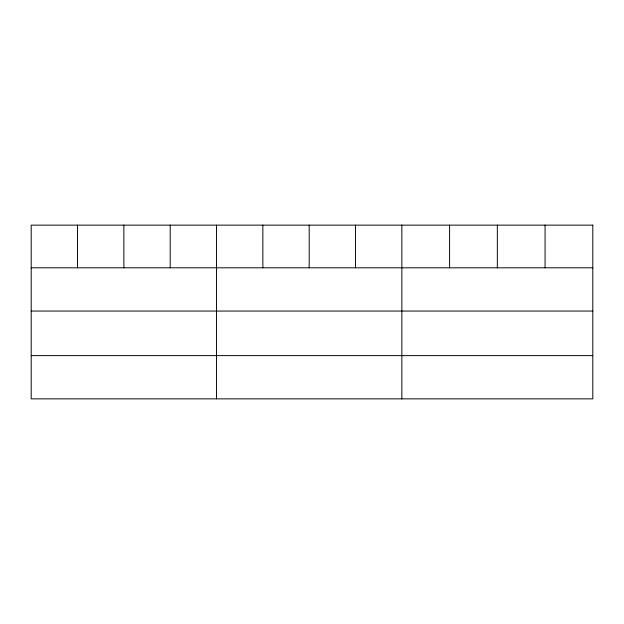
<?xml version="1.0" encoding="UTF-8"?>
<svg xmlns="http://www.w3.org/2000/svg" width="624" height="624" viewBox="0 0 624 624"><rect width="100%" height="100%" fill="white"/><g stroke="black" fill="none" stroke-linecap="round" stroke-linejoin="round"><path stroke-width="0.94" d="M31.2 267.805L592.8 267.805M31.2 311.056L592.8 311.056M31.2 355.61L592.8 355.61M545.064 225.139L545.064 267.805M497.328 225.139L497.328 267.805M449.592 225.139L449.592 267.805M401.856 225.139L401.856 398.861M355.524 225.139L355.524 267.805M309.192 225.139L309.192 267.805M262.86 225.139L262.86 267.805M216.528 225.139L216.528 398.861M170.196 225.139L170.196 267.805M123.864 225.139L123.864 267.805M77.532 225.139L77.532 267.805M592.8 225.139L31.2 225.139L31.2 398.861L592.8 398.861L592.8 225.139"/></g></svg>
